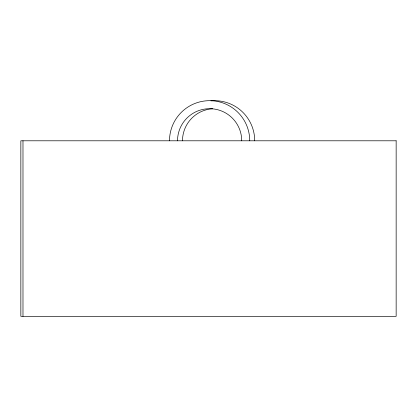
<?xml version="1.0" encoding="UTF-8"?>
<svg xmlns="http://www.w3.org/2000/svg" width="417" height="417" viewBox="0 0 417 417"><rect width="100%" height="100%" fill="white"/><g stroke="black" fill="none" stroke-linecap="round" stroke-linejoin="round"><path stroke-width="0.63" d="M22.982 140.795L22.982 316.326M182.495 140.795A32.099 32.099 0 0 1 212.66 108.759M210.898 100.846A40.121 40.121 0 0 1 254.709 140.795M177.527 140.795A32.099 32.099 0 0 1 209.621 108.701A32.099 32.099 0 0 1 241.719 140.795M169.5 140.795A40.121 40.121 0 0 1 209.621 100.674A40.121 40.121 0 0 1 249.741 140.795M396.15 140.795L20.85 140.795L20.85 316.326L396.15 316.326L396.15 140.795"/></g></svg>
